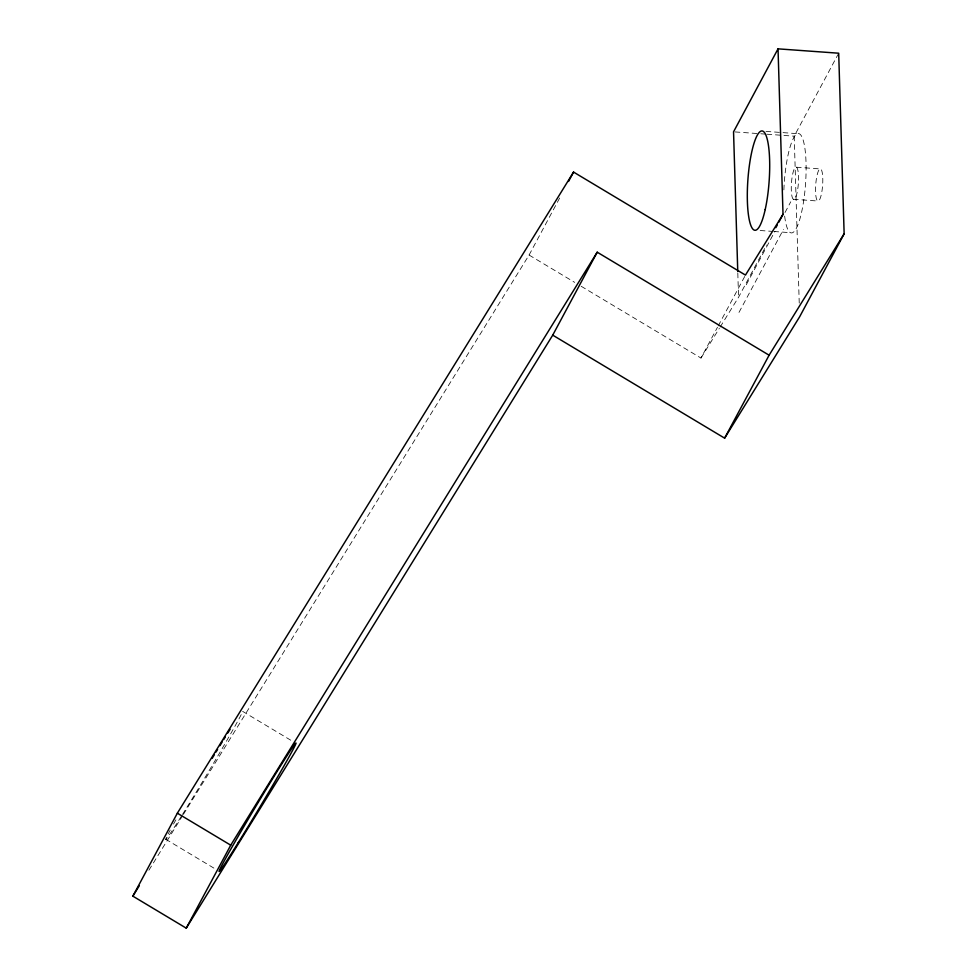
<?xml version="1.0" encoding="UTF-8"?>
<svg xmlns="http://www.w3.org/2000/svg" width="977" height="977" viewBox="0 0 977 977"><rect width="100%" height="100%" fill="white"/><g stroke="black" fill="none" stroke-linecap="round" stroke-linejoin="round"><path stroke-width="0.73" stroke-dasharray="4.88 3.66" d="M183.395 814.403L529.082 255.046L559.931 197.501M799.235 303.102L794.203 136.182L837.973 54.541M581.168 286.261L700.973 358.058L717.472 327.283M718.193 325.939L744.743 276.43M720.159 327.026L738.539 297.277L766.518 245.093M746.269 284.771L774.969 231.244M785.019 212.51L790.759 201.799M738.991 312.408L783.481 229.436M148.907 870.202L182.589 815.697M700.973 358.058L719.353 328.321M765.98 131.406L799.345 133.8M735.058 131.932L759.324 133.666M760.839 133.776L765.394 134.105M766.908 134.215L794.203 136.182M796.438 167.214A16.182 3.456 -85.9 0 1 797.012 192.982A16.182 3.456 -85.9 0 1 791.285 189.526A16.182 3.456 -85.9 0 1 796.438 167.214L820.704 168.96A16.182 3.456 -85.9 0 1 821.266 194.728A16.182 3.456 -85.9 0 1 815.551 191.272A16.182 3.456 -85.9 0 1 820.704 168.96M793.385 199.259L817.639 201.006M760.143 230.511L772.27 231.378M773.784 231.488L790.466 232.685M529.082 255.046L574.659 282.365M242.601 711.341L292.074 740.993M165.724 839.243L216.503 869.677M737.806 272.998L738.539 297.277M783.872 189.917A49.803 10.649 -85.9 0 1 800.419 134.594A49.803 10.649 -85.9 0 1 802.276 208.968A49.803 10.649 -85.9 0 1 784.494 214.757M241.209 714.614A74.704 1.905 -59.1 0 1 182.149 814.977M181.331 816.283A74.704 1.905 -59.1 0 1 167.116 835.982M168.142 833.955A74.704 1.905 -59.1 0 1 170.218 830.071M173.515 824.075A74.704 1.905 -59.1 0 1 176.422 818.909"/><path stroke-width="1.47" d="M552.726 335.148L186.241 928.15L132.86 896.153L177.35 813.194L573.56 172.074L745.463 275.087L783.017 214.317L778.034 48.85L838.693 53.21L844.14 233.796L799.65 316.768L724.629 438.16L552.726 335.148L597.216 252.188L769.107 355.201L724.629 438.16M568.541 181.441L573.56 172.074M186.241 928.15L230.731 845.178L597.216 252.188M778.034 48.85L733.544 131.822L737.757 271.472M775.848 227.69L777.277 225.015M778.718 222.341L783.017 214.317M132.86 896.153L139.284 885.773M769.107 355.201L844.14 233.796M177.35 813.194L230.731 845.178M212.156 758.36A74.704 1.905 -59.1 0 1 214.403 754.671M216.002 752.058A74.704 1.905 -59.1 0 1 217.578 749.481M219.923 745.671A74.704 1.905 -59.1 0 1 222.182 742.019M223.635 739.674A74.704 1.905 -59.1 0 1 225.345 736.951M227.8 733.019A74.704 1.905 -59.1 0 1 230.108 729.355M765.199 209.566A49.803 10.649 -85.9 0 0 762.952 131.187A49.803 10.649 -85.9 0 0 747.381 201.128A49.803 10.649 -85.9 0 0 765.199 209.566M238.07 842.919A74.704 1.905 -59.1 0 0 295.982 743.338A74.704 1.905 -59.1 0 0 238.596 835.616A74.704 1.905 -59.1 0 0 238.07 842.919"/></g></svg>
